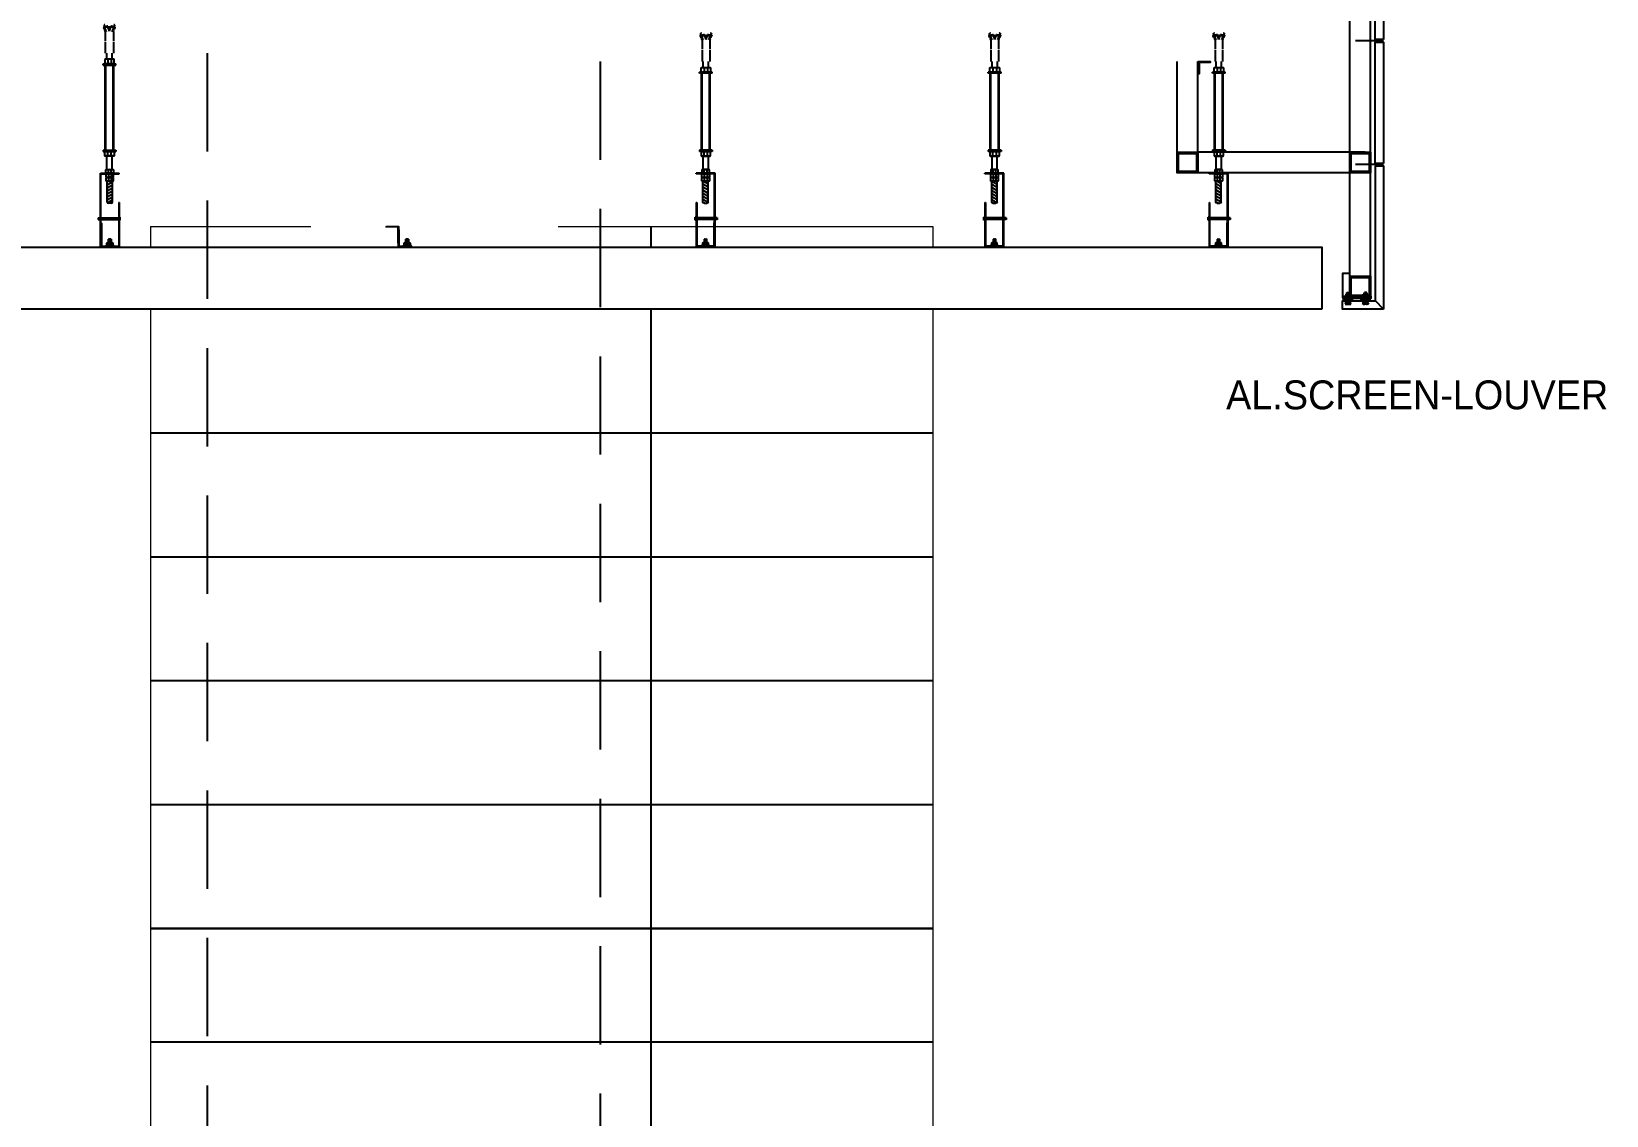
# Model space of a CAD drawing. Header units: millimetres. Extents: x 17311 to 801382, y -242618 to -104888.
# Drawn here: x 160219 to 164035, y -221062 to -218436 of the extents above; entities that cross this region are included whole.
import ezdxf

# ---------------------------------------------------------------- set-up
doc = ezdxf.new("R2010")
doc.units = ezdxf.units.MM
doc.header["$LTSCALE"] = 250
for name, pattern in [('A2', [8, 2, -2, 2, -2]), ('HID', [2.8, 1.8, -1]), ('HIDDEN', [9.525, 6.35, -3.175]), ('HIDDEN2', [4.7625, 3.175, -1.5875])]:
    doc.linetypes.add(name, pattern=pattern)
for name, color, linetype in [('A-ELE-4', 4, 'Continuous'), ('A-ELE-8', 8, 'Continuous'), ('A-ELE-8 해치', 8, 'Continuous'), ('A-ETC-8', 8, 'Continuous'), ('A-FIN', 6, 'Continuous'), ('A-HAT', 252, 'Continuous'), ('GR-8', 8, 'Continuous'), ('타일', 6, 'Continuous')]:
    doc.layers.add(name, color=color, linetype=linetype)
doc.layers.add('A-ELE-9', color=9, linetype='Continuous', lineweight=5)
doc.layers.add('NOPLOT', color=191, linetype='Continuous', plot=False)
doc.styles.add('Gdim', font='')
doc.styles.get('Gdim').set_extended_font_data('Dotum')

# ---------------------------------------------------------------- blocks, each defined once
blk = doc.blocks.new('A$Cae507117')
at = {"layer": 'A-ETC-8'}
for points in [[(-50, 0), (-50, -50), (0, -50), (0, 0)], [(-46.8, -3.2), (-46.8, -46.8), (-3.2, -46.8), (-3.2, -3.2)]]:
    blk.add_lwpolyline(points, close=True, dxfattribs=at)
blk = doc.blocks.new('A$C229340cb')
at = {"layer": 'A-FIN'}
blk.add_lwpolyline([(-67.9, 3), (-47.9, 3), (-47.9, 297), (-67.9, 297)], close=True, dxfattribs=at)
at = {"layer": 'NOPLOT'}
for p, q in [((-67.9, 300), (0, 300)), ((-67.9, 0), (0, 0))]:
    blk.add_line(p, q, dxfattribs=at)
blk = doc.blocks.new('A$Cbfc00ce8')
h = blk.add_hatch()
h.set_pattern_fill('ANSI31', color=256, scale=2, angle=345, style=0)
h.set_pattern_definition([(30, (-69980.404, 28209.7964), (-3.175, 5.4992613), [])])
h.paths.add_polyline_path([(34.5, 159.9), (21.8, 159.9), (21.8, 109.1, 0.414214), (24.6, 106.3), (31.7, 106.3, 0.414214), (34.5, 109.1)])
h = blk.add_hatch()
h.set_pattern_fill('ANSI31', color=256, scale=5.333333, angle=345, style=0)
h.set_pattern_definition([(30, (-1833.8907, 253.7982), (-0.33333333, 0.57735027), [])])
h.paths.add_polyline_path([(31.5, 19.3), (25, 19.3), (25, 10.6), (31.5, 10.6)])
at = {"linetype": 'A2'}
for p, q in [((15, 508), (13.4, 512)), ((22.1, 515.3), (14.2, 513.5)), ((20.3, 501.9), (14.3, 515.8)), ((15, 508), (16.2, 508.5)), ((15.9, 505.7), (17.2, 506.2)), ((17.4, 501.9), (15.9, 505.7)), ((17.2, 506.2), (16.2, 508.5)), ((37.8, 512.8), (16.4, 512.8)), ((17.4, 479.7), (17.4, 501.9)), ((27.1, 503), (23.4, 514.5)), ((27.1, 503), (30.8, 514.5)), ((40, 513.5), (32.1, 515.3)), ((33.9, 501.9), (39.9, 515.8)), ((36.7, 501.9), (38.3, 505.7)), ((36.7, 501.9), (36.7, 479.7)), ((37, 506.2), (38, 508.5)), ((38.3, 505.7), (37, 506.2)), ((39.2, 508), (38, 508.5)), ((39.2, 508), (40.8, 512)), ((17.4, 450), (17.4, 477.5)), ((36.7, 477.5), (36.7, 450))]:
    blk.add_line(p, q, dxfattribs=at)
for p, q in [((11.9, 424.1), (43.1, 424.1)), ((11.9, 421.3), (11.9, 424.1)), ((11.9, 421.3), (43.1, 421.3)), ((16.9, 235), (16.9, 421.3)), ((21.1, 435.5), (21.1, 450)), ((23.3, 434.5), (23.3, 425.1)), ((31.8, 434.5), (31.8, 425.1)), ((33.9, 435.5), (33.9, 450)), ((38.2, 235), (38.2, 421.3)), ((43.1, 421.3), (43.1, 424.1)), ((11.9, 235), (43.1, 235)), ((11.9, 235), (11.9, 232.2)), ((11.9, 232.2), (43.1, 232.2)), ((23.3, 221.8), (23.3, 231.2)), ((31.8, 221.8), (31.8, 231.2)), ((43.1, 235), (43.1, 232.2)), ((21.2, 188.6), (21.2, 220.8)), ((33.8, 188.6), (33.8, 220.8)), ((5.2, 0), (5.2, 179.5)), ((5.2, 179.5), (51.1, 179.5)), ((6.6, 1.4), (6.6, 178.1)), ((6.6, 178.1), (51.1, 178.1)), ((18.9, 187.8), (19.5, 188.6)), ((18.9, 180.3), (18.9, 187.8)), ((19.5, 179.5), (18.9, 180.3)), ((19.5, 178.1), (18.9, 177.3)), ((18.9, 177.3), (18.9, 169.8)), ((18.9, 169.8), (19.5, 169)), ((19.5, 169), (18.9, 168.2)), ((18.9, 168.2), (18.9, 160.7)), ((18.9, 160.7), (19.5, 159.9)), ((19.5, 188.6), (36.5, 188.6)), ((36.5, 179.5), (19.5, 179.5)), ((36.5, 178.1), (19.5, 178.1)), ((19.5, 169), (36.5, 169)), ((36.5, 169), (19.5, 169)), ((19.5, 159.9), (36.5, 159.9)), ((21.8, 109.1), (21.8, 159.9)), ((24.6, 180.3), (24.6, 187.8)), ((24.6, 177.3), (24.6, 169.8)), ((24.6, 168.2), (24.6, 160.7)), ((31.4, 180.3), (31.4, 187.8)), ((31.4, 177.3), (31.4, 169.8)), ((31.4, 168.2), (31.4, 160.7)), ((34.5, 109.1), (34.5, 159.9)), ((36.5, 188.6), (37.1, 187.8)), ((37.1, 180.3), (36.5, 179.5)), ((37.1, 177.3), (36.5, 178.1)), ((36.5, 169), (37.1, 169.8)), ((37.1, 168.2), (36.5, 169)), ((36.5, 159.9), (37.1, 160.7)), ((37.1, 187.8), (37.1, 180.3)), ((37.1, 169.8), (37.1, 177.3)), ((37.1, 160.7), (37.1, 168.2)), ((51.1, 178.1), (51.1, 179.5)), ((31.7, 106.3), (24.6, 106.3)), ((49.7, 108.5), (49.7, 1.4)), ((51.1, 108.5), (49.7, 108.5)), ((51.1, 108.5), (51.1, 0)), ((0, 71.4), (5.2, 71.4)), ((0, 71.4), (0, 66.7)), ((0, 70.7), (2.3, 66.7)), ((0, 69.2), (1.5, 66.7)), ((0, 67.8), (0.6, 66.7)), ((0, 66.7), (5.2, 66.7)), ((0.5, 71.3), (3.2, 66.7)), ((1.3, 71.3), (4, 66.7)), ((2.1, 71.3), (4.8, 66.7)), ((3, 71.4), (5.2, 67.6)), ((3.8, 71.4), (5.2, 69)), ((4.6, 71.4), (5.2, 70.5)), ((6.6, 71.4), (49.7, 71.4)), ((6.6, 70.2), (8.6, 66.7)), ((6.6, 68.7), (7.8, 66.7)), ((6.6, 67.3), (6.9, 66.7)), ((6.6, 66.7), (49.7, 66.7)), ((6.8, 71.3), (9.4, 66.7)), ((7.6, 71.3), (10.3, 66.7)), ((8.4, 71.3), (11.1, 66.7)), ((9.3, 71.3), (12, 66.7)), ((10.1, 71.3), (12.8, 66.7)), ((11, 71.3), (13.6, 66.7)), ((11.8, 71.3), (14.5, 66.7)), ((12.6, 71.3), (15.3, 66.7)), ((13.5, 71.3), (16.1, 66.7)), ((14.3, 71.3), (17, 66.7)), ((15.1, 71.4), (17.8, 66.7)), ((16, 71.4), (18.6, 66.7)), ((16.8, 71.4), (19.5, 66.7)), ((17.6, 71.4), (20.3, 66.7)), ((18.5, 71.4), (21.2, 66.7)), ((19.3, 71.4), (22, 66.7)), ((20.2, 71.4), (22.8, 66.7)), ((21, 71.4), (23.7, 66.7)), ((21.8, 71.4), (24.5, 66.7)), ((22.7, 71.4), (25.4, 66.7)), ((23.5, 71.4), (26.2, 66.7)), ((24.3, 71.4), (27, 66.7)), ((25.2, 71.4), (27.9, 66.7)), ((26, 71.4), (28.7, 66.7)), ((26.9, 71.4), (29.5, 66.7)), ((27.7, 71.4), (30.4, 66.7)), ((28.5, 71.4), (31.2, 66.7)), ((29.4, 71.4), (32.1, 66.7)), ((30.2, 71.4), (32.9, 66.7)), ((31.1, 71.4), (33.7, 66.7)), ((31.9, 71.4), (34.6, 66.7)), ((32.7, 71.4), (35.4, 66.7)), ((33.6, 71.4), (36.3, 66.7)), ((34.4, 71.4), (37.1, 66.7)), ((35.3, 71.4), (37.9, 66.7)), ((36.1, 71.4), (38.8, 66.7)), ((36.9, 71.4), (39.6, 66.7)), ((37.7, 71.4), (40.4, 66.7)), ((38.6, 71.4), (41.3, 66.7)), ((39.4, 71.4), (42.1, 66.7)), ((40.3, 71.4), (42.9, 66.7)), ((41.1, 71.4), (43.8, 66.7)), ((41.9, 71.4), (44.6, 66.7)), ((42.8, 71.4), (45.5, 66.7)), ((43.6, 71.4), (46.3, 66.7)), ((44.5, 71.4), (47.1, 66.7)), ((45.3, 71.4), (48, 66.7)), ((46.1, 71.4), (48.8, 66.7)), ((47, 71.4), (49.7, 66.7)), ((47.8, 71.4), (49.7, 68.1)), ((48.7, 71.4), (49.7, 69.5)), ((49.5, 71.4), (49.7, 71)), ((51.1, 72.5), (53.5, 72.5)), ((51.1, 65.6), (51.1, 72.5)), ((51.1, 65.6), (53.5, 65.6)), ((53.5, 65.6), (53.5, 72.5)), ((51.1, 0), (5.2, 0)), ((49.7, 1.4), (6.6, 1.4)), ((21.7, 10.6), (28.1, 10.6)), ((31.5, 19.3), (25, 19.3)), ((31.5, 19.3), (25, 19.3)), ((28.3, 9.6), (28.3, 6.6)), ((28.3, 9.6), (28.3, 6.6)), ((34.8, 10.6), (28.5, 10.6))]:
    blk.add_line(p, q)
at = {"linetype": 'HIDDEN'}
for p, q in [((18.6, 235), (18.6, 421.3)), ((36.5, 235), (36.5, 421.3))]:
    blk.add_line(p, q, dxfattribs=at)
for points in [[(38.9, 425.1), (38.9, 434.5), (38.2, 435.5), (16.9, 435.5), (16.2, 434.5), (16.2, 425.1), (16.9, 424.1), (38.2, 424.1)], [(38.9, 231.2), (38.9, 221.8), (38.2, 220.8), (16.9, 220.8), (16.2, 221.8), (16.2, 231.2), (16.9, 232.2), (38.2, 232.2)], [(21.7, 10.6), (34.8, 10.6), (35.3, 10.1), (35.3, 6.1), (34.8, 5.6), (21.7, 5.6), (21.2, 6.1), (21.2, 10.1)]]:
    blk.add_lwpolyline(points, close=True)
for points in [[(38.9, 434.5, 0.218444), (31.8, 434.5, 0.182037), (23.3, 434.5, 0.218444), (16.2, 434.5)], [(38.9, 425.1, -0.218444), (31.8, 425.1, -0.182037), (23.3, 425.1, -0.218444), (16.2, 425.1)], [(38.9, 231.2, 0.218444), (31.8, 231.2, 0.182037), (23.3, 231.2, 0.218444), (16.2, 231.2)], [(38.9, 221.8, -0.218444), (31.8, 221.8, -0.182037), (23.3, 221.8, -0.218444), (16.2, 221.8)]]:
    blk.add_lwpolyline(points, format="xyb")
for points in [[(49.2, 2), (7.1, 2), (7.1, 58.2), (7.8, 58.2), (7.8, 2.7), (48.5, 2.7)], [(25, 10.6), (25, 19.3)], [(25, 10.6), (25, 19.3)], [(31.5, 19.3), (31.5, 10.6)], [(31.5, 19.3), (31.5, 10.6)], [(48.5, 2.7), (48.5, 2.7), (49.2, 2.7), (49.2, 2.7)], [(49.2, 2.7), (49.2, 2)]]:
    blk.add_lwpolyline(points)
for points in [[(18.3, 3.2), (37.9, 3.2, -0.414214), (38.1, 3), (38.1, 2.9, -0.414214), (37.9, 2.7), (18.3, 2.7, -0.414214), (18.1, 2.9), (18.1, 3, -0.414214)], [(20.4, 4.2), (36, 5.6, -0.414214), (36.2, 5.4), (36.2, 4.8, -0.414214), (36, 4.6), (20.5, 3.2, -0.414214), (20.3, 3.4), (20.2, 4, -0.414214)]]:
    blk.add_lwpolyline(points, format="xyb", close=True)
at = {"linetype": 'A2'}
for centre, radius, start, end in [((14.5, 512.4), 1.13, 102.5288, 201.8014), ((16.4, 516.7), 2.27, 90, 203.4287), ((22.4, 514.2), 1.13, 17.6501, 102.5288), ((31.8, 514.2), 1.13, 77.4712, 162.3499), ((37.8, 516.7), 2.27, 336.5713, 90), ((39.7, 512.4), 1.13, 338.1986, 77.4712)]:
    blk.add_arc(centre, radius, start, end, dxfattribs=at)
for centre, radius, start, end in [((21.8, 181.6), 6.8, 65.3553, 114.6447), ((21.8, 186.5), 6.8, 245.3553, 294.6447), ((28, 178.7), 9.66, 69.3661, 110.6339), ((28, 189.3), 9.66, 249.3661, 290.6339), ((34.2, 181.6), 6.8, 65.3553, 114.6447), ((34.2, 186.5), 6.8, 245.3553, 294.6447), ((24.6, 109.1), 2.81, 180, 270), ((31.7, 109.1), 2.81, 270, 0), ((24.5, 3), 7.53, 60.1372, 115.9875), ((24.5, 13.1), 7.53, 244.0125, 299.8628), ((32, 3), 7.53, 64.0125, 119.8628), ((32, 13.1), 7.53, 240.1372, 295.9875)]:
    blk.add_arc(centre, radius, start, end)
at = {"extrusion": (0, 0, -1)}
for centre, major_axis, start_param, end_param in [((21.8, 171.1), (-4.81, 4.81), 0.355267, 1.215529), ((21.8, 176), (-4.81, 4.81), 3.49686, 4.357122), ((21.8, 162), (-4.81, 4.81), 0.355267, 1.215529), ((21.8, 166.9), (-4.81, 4.81), 3.49686, 4.357122), ((28, 168.3), (-6.83, 6.83), 0.425268, 1.145528), ((28, 178.9), (-6.83, 6.83), 3.566861, 4.287121), ((28, 159.2), (-6.83, 6.83), 0.425268, 1.145528), ((28, 169.8), (-6.83, 6.83), 3.566861, 4.287121), ((34.2, 171.1), (-4.81, 4.81), 0.355267, 1.215529), ((34.2, 176), (4.81, 4.81), 1.926063, 2.786326), ((34.2, 162), (-4.81, 4.81), 0.355267, 1.215529), ((34.2, 166.9), (4.81, 4.81), 1.926063, 2.786326)]:
    blk.add_ellipse(centre, major_axis=major_axis, ratio=1, start_param=start_param, end_param=end_param, dxfattribs=at)
blk = doc.blocks.new('A$C71b1a491')
h = blk.add_hatch()
h.set_pattern_fill('ANSI31', color=256, scale=2, angle=345, style=0)
h.set_pattern_definition([(30, (-69980.404, 28209.7964), (-3.175, 5.4992613), [])])
h.paths.add_polyline_path([(34.5, 159.9), (21.8, 159.9), (21.8, 109.1, 0.414214), (24.6, 106.3), (31.7, 106.3, 0.414214), (34.5, 109.1)])
h = blk.add_hatch()
h.set_pattern_fill('ANSI31', color=256, scale=5.333333, angle=345, style=0)
h.set_pattern_definition([(30, (-1833.8907, 253.7982), (-0.33333333, 0.57735027), [])])
h.paths.add_polyline_path([(31.5, 19.3), (25, 19.3), (25, 10.6), (31.5, 10.6)])
at = {"linetype": 'A2'}
for p, q in [((22.1, 535.3), (14.2, 533.5)), ((20.3, 521.9), (14.3, 535.8)), ((27.1, 523), (23.4, 534.5)), ((27.1, 523), (30.8, 534.5)), ((40, 533.5), (32.1, 535.3)), ((33.9, 521.9), (39.9, 535.8)), ((15, 528), (13.4, 532)), ((15, 528), (16.2, 528.5)), ((15.9, 525.7), (17.2, 526.2)), ((17.4, 521.9), (15.9, 525.7)), ((17.2, 526.2), (16.2, 528.5)), ((37.8, 532.8), (16.4, 532.8)), ((17.4, 499.7), (17.4, 521.9)), ((17.4, 470), (17.4, 497.5)), ((36.7, 521.9), (38.3, 525.7)), ((36.7, 521.9), (36.7, 499.7)), ((36.7, 497.5), (36.7, 470)), ((37, 526.2), (38, 528.5)), ((38.3, 525.7), (37, 526.2)), ((39.2, 528), (38, 528.5)), ((39.2, 528), (40.8, 532))]:
    blk.add_line(p, q, dxfattribs=at)
for p, q in [((21.1, 455.5), (21.1, 470)), ((33.9, 455.5), (33.9, 470)), ((11.9, 444.1), (43.1, 444.1)), ((11.9, 441.3), (11.9, 444.1)), ((11.9, 441.3), (43.1, 441.3)), ((16.9, 235), (16.9, 441.3)), ((23.3, 454.5), (23.3, 445.1)), ((31.8, 454.5), (31.8, 445.1)), ((38.2, 235), (38.2, 441.3)), ((43.1, 441.3), (43.1, 444.1)), ((11.9, 235), (43.1, 235)), ((11.9, 235), (11.9, 232.2)), ((11.9, 232.2), (43.1, 232.2)), ((23.3, 221.8), (23.3, 231.2)), ((31.8, 221.8), (31.8, 231.2)), ((43.1, 235), (43.1, 232.2)), ((21.2, 188.6), (21.2, 220.8)), ((33.8, 188.6), (33.8, 220.8)), ((5.2, 0), (5.2, 179.5)), ((5.2, 179.5), (51.1, 179.5)), ((6.6, 1.4), (6.6, 178.1)), ((6.6, 178.1), (51.1, 178.1)), ((18.9, 187.8), (19.5, 188.6)), ((18.9, 180.3), (18.9, 187.8)), ((19.5, 179.5), (18.9, 180.3)), ((19.5, 178.1), (18.9, 177.3)), ((18.9, 177.3), (18.9, 169.8)), ((18.9, 169.8), (19.5, 169)), ((19.5, 169), (18.9, 168.2)), ((18.9, 168.2), (18.9, 160.7)), ((18.9, 160.7), (19.5, 159.9)), ((19.5, 188.6), (36.5, 188.6)), ((36.5, 179.5), (19.5, 179.5)), ((36.5, 178.1), (19.5, 178.1)), ((19.5, 169), (36.5, 169)), ((36.5, 169), (19.5, 169)), ((19.5, 159.9), (36.5, 159.9)), ((21.8, 109.1), (21.8, 159.9)), ((24.6, 180.3), (24.6, 187.8)), ((24.6, 177.3), (24.6, 169.8)), ((24.6, 168.2), (24.6, 160.7)), ((31.4, 180.3), (31.4, 187.8)), ((31.4, 177.3), (31.4, 169.8)), ((31.4, 168.2), (31.4, 160.7)), ((34.5, 109.1), (34.5, 159.9)), ((36.5, 188.6), (37.1, 187.8)), ((37.1, 180.3), (36.5, 179.5)), ((37.1, 177.3), (36.5, 178.1)), ((36.5, 169), (37.1, 169.8)), ((37.1, 168.2), (36.5, 169)), ((36.5, 159.9), (37.1, 160.7)), ((37.1, 187.8), (37.1, 180.3)), ((37.1, 169.8), (37.1, 177.3)), ((37.1, 160.7), (37.1, 168.2)), ((51.1, 178.1), (51.1, 179.5)), ((31.7, 106.3), (24.6, 106.3)), ((49.7, 108.5), (49.7, 1.4)), ((51.1, 108.5), (49.7, 108.5)), ((51.1, 108.5), (51.1, 0)), ((0, 71.4), (5.2, 71.4)), ((0, 71.4), (0, 66.7)), ((0, 70.7), (2.3, 66.7)), ((0, 69.2), (1.5, 66.7)), ((0, 67.8), (0.6, 66.7)), ((0, 66.7), (5.2, 66.7)), ((0.5, 71.3), (3.2, 66.7)), ((1.3, 71.3), (4, 66.7)), ((2.1, 71.3), (4.8, 66.7)), ((3, 71.4), (5.2, 67.6)), ((3.8, 71.4), (5.2, 69)), ((4.6, 71.4), (5.2, 70.5)), ((6.6, 71.4), (49.7, 71.4)), ((6.6, 70.2), (8.6, 66.7)), ((6.6, 68.7), (7.8, 66.7)), ((6.6, 67.3), (6.9, 66.7)), ((6.6, 66.7), (49.7, 66.7)), ((6.8, 71.3), (9.4, 66.7)), ((7.6, 71.3), (10.3, 66.7)), ((8.4, 71.3), (11.1, 66.7)), ((9.3, 71.3), (12, 66.7)), ((10.1, 71.3), (12.8, 66.7)), ((11, 71.3), (13.6, 66.7)), ((11.8, 71.3), (14.5, 66.7)), ((12.6, 71.3), (15.3, 66.7)), ((13.5, 71.3), (16.1, 66.7)), ((14.3, 71.3), (17, 66.7)), ((15.1, 71.4), (17.8, 66.7)), ((16, 71.4), (18.6, 66.7)), ((16.8, 71.4), (19.5, 66.7)), ((17.6, 71.4), (20.3, 66.7)), ((18.5, 71.4), (21.2, 66.7)), ((19.3, 71.4), (22, 66.7)), ((20.2, 71.4), (22.8, 66.7)), ((21, 71.4), (23.7, 66.7)), ((21.8, 71.4), (24.5, 66.7)), ((22.7, 71.4), (25.4, 66.7)), ((23.5, 71.4), (26.2, 66.7)), ((24.3, 71.4), (27, 66.7)), ((25.2, 71.4), (27.9, 66.7)), ((26, 71.4), (28.7, 66.7)), ((26.9, 71.4), (29.5, 66.7)), ((27.7, 71.4), (30.4, 66.7)), ((28.5, 71.4), (31.2, 66.7)), ((29.4, 71.4), (32.1, 66.7)), ((30.2, 71.4), (32.9, 66.7)), ((31.1, 71.4), (33.7, 66.7)), ((31.9, 71.4), (34.6, 66.7)), ((32.7, 71.4), (35.4, 66.7)), ((33.6, 71.4), (36.3, 66.7)), ((34.4, 71.4), (37.1, 66.7)), ((35.3, 71.4), (37.9, 66.7)), ((36.1, 71.4), (38.8, 66.7)), ((36.9, 71.4), (39.6, 66.7)), ((37.7, 71.4), (40.4, 66.7)), ((38.6, 71.4), (41.3, 66.7)), ((39.4, 71.4), (42.1, 66.7)), ((40.3, 71.4), (42.9, 66.7)), ((41.1, 71.4), (43.8, 66.7)), ((41.9, 71.4), (44.6, 66.7)), ((42.8, 71.4), (45.5, 66.7)), ((43.6, 71.4), (46.3, 66.7)), ((44.5, 71.4), (47.1, 66.7)), ((45.3, 71.4), (48, 66.7)), ((46.1, 71.4), (48.8, 66.7)), ((47, 71.4), (49.7, 66.7)), ((47.8, 71.4), (49.7, 68.1)), ((48.7, 71.4), (49.7, 69.5)), ((49.5, 71.4), (49.7, 71)), ((51.1, 72.5), (53.5, 72.5)), ((51.1, 65.6), (51.1, 72.5)), ((51.1, 65.6), (53.5, 65.6)), ((53.5, 65.6), (53.5, 72.5)), ((51.1, 0), (5.2, 0)), ((49.7, 1.4), (6.6, 1.4)), ((21.7, 10.6), (28.1, 10.6)), ((31.5, 19.3), (25, 19.3)), ((31.5, 19.3), (25, 19.3)), ((28.3, 9.6), (28.3, 6.6)), ((28.3, 9.6), (28.3, 6.6)), ((34.8, 10.6), (28.5, 10.6))]:
    blk.add_line(p, q)
at = {"linetype": 'HIDDEN'}
for p, q in [((18.6, 235), (18.6, 441.3)), ((36.5, 235), (36.5, 441.3))]:
    blk.add_line(p, q, dxfattribs=at)
at = {"elevation": 0}
for points in [[(38.9, 445.1), (38.9, 454.5), (38.2, 455.5), (16.9, 455.5), (16.2, 454.5), (16.2, 445.1), (16.9, 444.1), (38.2, 444.1)], [(38.9, 231.2), (38.9, 221.8), (38.2, 220.8), (16.9, 220.8), (16.2, 221.8), (16.2, 231.2), (16.9, 232.2), (38.2, 232.2)], [(21.7, 10.6), (34.8, 10.6), (35.3, 10.1), (35.3, 6.1), (34.8, 5.6), (21.7, 5.6), (21.2, 6.1), (21.2, 10.1)]]:
    blk.add_lwpolyline(points, close=True, dxfattribs=at)
for points in [[(38.9, 454.5, 0.218444), (31.8, 454.5, 0.182037), (23.3, 454.5, 0.218444), (16.2, 454.5)], [(38.9, 445.1, -0.218444), (31.8, 445.1, -0.182037), (23.3, 445.1, -0.218444), (16.2, 445.1)], [(38.9, 231.2, 0.218444), (31.8, 231.2, 0.182037), (23.3, 231.2, 0.218444), (16.2, 231.2)], [(38.9, 221.8, -0.218444), (31.8, 221.8, -0.182037), (23.3, 221.8, -0.218444), (16.2, 221.8)]]:
    blk.add_lwpolyline(points, format="xyb", dxfattribs=at)
for points in [[(49.2, 2), (7.1, 2), (7.1, 58.2), (7.8, 58.2), (7.8, 2.7), (48.5, 2.7)], [(25, 10.6), (25, 19.3)], [(25, 10.6), (25, 19.3)], [(31.5, 19.3), (31.5, 10.6)], [(31.5, 19.3), (31.5, 10.6)], [(48.5, 2.7), (48.5, 2.7), (49.2, 2.7), (49.2, 2.7)], [(49.2, 2.7), (49.2, 2)]]:
    blk.add_lwpolyline(points, dxfattribs=at)
for points in [[(18.3, 3.2), (37.9, 3.2, -0.414214), (38.1, 3), (38.1, 2.9, -0.414214), (37.9, 2.7), (18.3, 2.7, -0.414214), (18.1, 2.9), (18.1, 3, -0.414214)], [(20.4, 4.2), (36, 5.6, -0.414214), (36.2, 5.4), (36.2, 4.8, -0.414214), (36, 4.6), (20.5, 3.2, -0.414214), (20.3, 3.4), (20.2, 4, -0.414214)]]:
    blk.add_lwpolyline(points, format="xyb", close=True, dxfattribs=at)
at = {"linetype": 'A2'}
for centre, radius, start, end in [((16.4, 536.7), 2.27, 90, 203.4287), ((22.4, 534.2), 1.13, 17.6501, 102.5288), ((31.8, 534.2), 1.13, 77.4712, 162.3499), ((37.8, 536.7), 2.27, 336.5713, 90), ((14.5, 532.4), 1.13, 102.5288, 201.8014), ((39.7, 532.4), 1.13, 338.1986, 77.4712)]:
    blk.add_arc(centre, radius, start, end, dxfattribs=at)
for centre, radius, start, end in [((21.8, 181.6), 6.8, 65.3553, 114.6447), ((21.8, 186.5), 6.8, 245.3553, 294.6447), ((28, 178.7), 9.66, 69.3661, 110.6339), ((28, 189.3), 9.66, 249.3661, 290.6339), ((34.2, 181.6), 6.8, 65.3553, 114.6447), ((34.2, 186.5), 6.8, 245.3553, 294.6447), ((24.6, 109.1), 2.81, 180, 270), ((31.7, 109.1), 2.81, 270, 0), ((24.5, 3), 7.53, 60.1372, 115.9875), ((24.5, 13.1), 7.53, 244.0125, 299.8628), ((32, 3), 7.53, 64.0125, 119.8628), ((32, 13.1), 7.53, 240.1372, 295.9875)]:
    blk.add_arc(centre, radius, start, end)
at = {"extrusion": (0, 0, -1)}
for centre, major_axis, start_param, end_param in [((21.8, 171.1), (-4.81, 4.81), 0.355267, 1.215529), ((21.8, 176), (-4.81, 4.81), 3.49686, 4.357122), ((21.8, 162), (-4.81, 4.81), 0.355267, 1.215529), ((21.8, 166.9), (-4.81, 4.81), 3.49686, 4.357122), ((28, 168.3), (-6.83, 6.83), 0.425268, 1.145528), ((28, 178.9), (-6.83, 6.83), 3.566861, 4.287121), ((28, 159.2), (-6.83, 6.83), 0.425268, 1.145528), ((28, 169.8), (-6.83, 6.83), 3.566861, 4.287121), ((34.2, 171.1), (-4.81, 4.81), 0.355267, 1.215529), ((34.2, 176), (4.81, 4.81), 1.926063, 2.786326), ((34.2, 162), (-4.81, 4.81), 0.355267, 1.215529), ((34.2, 166.9), (4.81, 4.81), 1.926063, 2.786326)]:
    blk.add_ellipse(centre, major_axis=major_axis, ratio=1, start_param=start_param, end_param=end_param, dxfattribs=at)
blk = doc.blocks.new('A$C68a9a901')
h = blk.add_hatch()
h.set_pattern_fill('ANSI31', color=256, scale=5.333333, angle=345, style=0)
h.set_pattern_definition([(30, (-1810.9658, 253.7982), (-0.33333333, 0.57735027), [])])
h.paths.add_polyline_path([(54.4, 19.3), (47.9, 19.3), (47.9, 10.6), (54.4, 10.6)])
at = {"color": 9}
for p, q in [((60.5, 1.4), (29.5, 1.4)), ((61.9, 0), (28.1, 0))]:
    blk.add_line(p, q, dxfattribs=at)
for p, q in [((44.6, 10.6), (51, 10.6)), ((54.4, 19.3), (47.9, 19.3)), ((54.4, 19.3), (47.9, 19.3)), ((51.2, 9.6), (51.2, 6.6)), ((51.2, 9.6), (51.2, 6.6)), ((57.7, 10.6), (51.4, 10.6))]:
    blk.add_line(p, q)
for points in [[(0, 50), (30, 50), (30, 10), (29.3, 10), (29.3, 49.3), (0.7, 49.3)], [(0, 49.3), (0, 50)], [(0.7, 49.3), (0.7, 49.3), (0, 49.3), (0, 49.3)], [(60, 2), (30, 2), (30, 42), (30.7, 42), (30.7, 2.7), (59.3, 2.7)], [(47.9, 10.6), (47.9, 19.3)], [(47.9, 10.6), (47.9, 19.3)], [(54.4, 19.3), (54.4, 10.6)], [(54.4, 19.3), (54.4, 10.6)], [(59.3, 2.7), (59.3, 2.7), (60, 2.7), (60, 2.7)], [(60, 2.7), (60, 2)]]:
    blk.add_lwpolyline(points)
for points in [[(41.3, 3.2), (60.9, 3.2, -0.414214), (61.1, 3), (61.1, 2.9, -0.414214), (60.9, 2.7), (41.3, 2.7, -0.414214), (41.1, 2.9), (41.1, 3, -0.414214)], [(43.3, 4.2), (58.9, 5.6, -0.414214), (59.1, 5.4), (59.2, 4.8, -0.414214), (59, 4.6), (43.4, 3.2, -0.414214), (43.2, 3.4), (43.2, 4, -0.414214)]]:
    blk.add_lwpolyline(points, format="xyb", close=True)
blk.add_lwpolyline([(44.6, 10.6), (57.7, 10.6), (58.2, 10.1), (58.2, 6.1), (57.7, 5.6), (44.6, 5.6), (44.1, 6.1), (44.1, 10.1)], close=True)
for centre, start, end in [((47.4, 3), 60.1372, 115.9875), ((47.4, 13.1), 244.0125, 299.8628), ((54.9, 3), 64.0125, 119.8628), ((54.9, 13.1), 240.1372, 295.9875)]:
    blk.add_arc(centre, 7.53, start, end)
blk = doc.blocks.new('MutterM6DINEN24032')
for p, q in [((0, -4.2), (0, 4.2)), ((0.5, 5.6), (4.5, 5.6)), ((0.5, 2.8), (4.5, 2.8)), ((5, 4.2), (5, -4.2)), ((0.5, -2.8), (4.5, -2.8)), ((4.5, -5.5), (0.5, -5.5))]:
    blk.add_line(p, q)
for centre, radius, start, end in [((2.3, 4.2), 2.26, 142.1211, 217.8789), ((8.3, 0), 8.32, 160.5288, 199.4712), ((2.7, 4.2), 2.26, 322.1211, 37.8789), ((-3.3, 0), 8.32, 340.5288, 19.4712), ((2.3, -4.2), 2.26, 142.1211, 217.8789), ((2.7, -4.2), 2.26, 322.1211, 37.8789)]:
    blk.add_arc(centre, radius, start, end)
blk = doc.blocks.new('A$C772065A9')
at = {"layer": 'GR-8'}
for p, q in [((0.2, -7.2), (0.2, 7.2)), ((1.1, 7.2), (0.2, 7.2)), ((0.2, 3.2), (0.2, 4.2)), ((1.1, -7.2), (1.1, 7.2)), ((1.1, -7.2), (0.2, -7.2))]:
    blk.add_line(p, q, dxfattribs=at)
blk.add_lwpolyline([(0.2, 0), (0.2, 0)], dxfattribs=at)
at = {"layer": 'GR-8', "rotation": 180}
blk.add_blockref('MutterM6DINEN24032', (0.2, 0), dxfattribs=at)

msp = doc.modelspace()

# ---------------------------------------------------------------- hatches: boundary and pattern name
at = {"layer": 'A-ELE-8 해치'}
h = msp.add_hatch(dxfattribs=at)
h.set_pattern_fill('_USER', color=256, scale=300, pattern_type=0)
h.set_pattern_definition([(0, (160507.33, -219108.4), (0, 300), [])])
h.paths.add_polyline_path([(162402.8, -219108.4), (160507.3, -219108.4), (160507.3, -220608.4), (162402.8, -220608.4)])

# ---------------------------------------------------------------- linework, layer by layer
at = {"layer": 'A-ELE-4'}
msp.add_lwpolyline([(163345.3, -219108.4), (159945.3, -219108.4), (159945.3, -218958.4), (163345.3, -218958.4)], close=True, dxfattribs=at)
at = {"layer": 'A-ELE-8'}
for p, q in [((161719.8, -218908.4), (161719.8, -218958.4)), ((161719.8, -219108.4), (161719.8, -225658.4)), ((161719.8, -219108.4), (161719.8, -225658.4))]:
    msp.add_line(p, q, dxfattribs=at)
at = {"layer": 'A-ELE-8 해치', "linetype": 'Continuous'}
for p, q in [((160507.3, -220608.4), (162402.8, -220608.4)), ((160507.3, -220883.4), (162402.8, -220883.4))]:
    msp.add_line(p, q, dxfattribs=at)
at = {"layer": 'A-ELE-9'}
for p, q in [((160507.3, -218908.4), (160895.3, -218908.4)), ((160507.3, -218908.4), (160507.3, -218958.4)), ((161495.3, -218908.4), (162402.8, -218908.4)), ((162402.8, -218908.4), (162402.8, -218958.4)), ((160507.3, -219108.4), (160507.3, -225658.4)), ((162402.8, -219108.4), (162402.8, -225658.4))]:
    msp.add_line(p, q, dxfattribs=at)
at = {"layer": 'A-ETC-8'}
for p, q in [((163413.3, -219028.4), (163413.3, -217839.6)), ((163463.3, -219028.4), (163463.3, -217839.6)), ((162995.3, -218728.4), (162995.3, -218508.4)), ((163045.3, -218728.4), (163045.3, -218508.4)), ((163450.9, -218728.4), (163045.3, -218728.4)), ((163450.9, -218778.4), (163045.3, -218778.4))]:
    msp.add_line(p, q, dxfattribs=at)
at = {"layer": 'A-ETC-8', "elevation": 0}
for points in [[(163045.3, -218508.4), (163075.3, -218508.4), (163075.3, -218511.4), (163048.3, -218511.4), (163048.3, -218538.4), (163045.3, -218538.4)], [(163395.3, -219081.9), (163465.3, -219081.9), (163465.3, -219077.9), (163395.3, -219077.9)]]:
    msp.add_lwpolyline(points, close=True, dxfattribs=at)
at = {"layer": 'A-ETC-8'}
msp.add_lwpolyline([(163413.3, -219021.9), (163395.3, -219021.9), (163395.3, -219077.9), (163403.3, -219077.9), (163413.3, -219067.9)], close=True, dxfattribs=at)
at = {"layer": 'A-FIN'}
msp.add_lwpolyline([(163475.3, -219088.4), (163475.3, -218761.4), (163495.3, -218761.4), (163495.3, -219108.4)], dxfattribs=at)
at = {"layer": 'A-HAT', "linetype": 'HIDDEN2', "ltscale": 0.3}
for p, q in [((160643.9, -218488.4), (160643.9, -225958.4)), ((161596.6, -218508.4), (161596.6, -225958.4))]:
    msp.add_line(p, q, dxfattribs=at)
at = {"layer": 'GR-8', "linetype": 'HID'}
for p, q in [((163398.2, -219085.4), (163398.2, -219082.4)), ((163398.4, -219085.9), (163420, -219085.9)), ((163398.4, -219088.4), (163398.4, -219085.9)), ((163398.4, -219088.4), (163420, -219088.4)), ((163401, -219081.9), (163417.4, -219081.9)), ((163401, -219085.9), (163417.4, -219085.9)), ((163403.7, -219085.4), (163403.7, -219082.4)), ((163403.7, -219092.9), (163403.7, -219088.4)), ((163406.2, -219068.4), (163406.7, -219067.9)), ((163406.2, -219068.4), (163412.2, -219068.4)), ((163406.2, -219072), (163406.2, -219068.4)), ((163406.7, -219067.9), (163411.7, -219067.9)), ((163406.7, -219072), (163406.7, -219067.9)), ((163411.7, -219072), (163411.7, -219067.9)), ((163412.2, -219068.4), (163411.7, -219067.9)), ((163412.2, -219072), (163412.2, -219068.4)), ((163414.7, -219085.4), (163414.7, -219082.4)), ((163414.7, -219092.9), (163414.7, -219088.4)), ((163420, -219088.4), (163420, -219085.9)), ((163420.2, -219085.4), (163420.2, -219082.4)), ((163440.7, -219085.4), (163440.7, -219082.4)), ((163462.4, -219085.9), (163440.9, -219085.9)), ((163440.9, -219088.4), (163440.9, -219085.9)), ((163462.4, -219088.4), (163440.9, -219088.4)), ((163459.9, -219081.9), (163443.4, -219081.9)), ((163459.9, -219085.9), (163443.4, -219085.9)), ((163446.1, -219092.9), (163446.1, -219088.4)), ((163446.2, -219085.4), (163446.2, -219082.4)), ((163448.6, -219068.4), (163449.1, -219067.9)), ((163454.6, -219068.4), (163448.6, -219068.4)), ((163448.6, -219072), (163448.6, -219068.4)), ((163454.1, -219067.9), (163449.1, -219067.9)), ((163449.1, -219072), (163449.1, -219067.9)), ((163454.1, -219072), (163454.1, -219067.9)), ((163454.6, -219068.4), (163454.1, -219067.9)), ((163454.6, -219072), (163454.6, -219068.4)), ((163457.1, -219085.4), (163457.1, -219082.4)), ((163457.1, -219092.9), (163457.1, -219088.4)), ((163462.4, -219088.4), (163462.4, -219085.9)), ((163462.6, -219085.4), (163462.6, -219082.4)), ((163403.7, -219092.9), (163402.5, -219096.4)), ((163402.7, -219096.4), (163415.8, -219096.4)), ((163402.7, -219096.4), (163415.8, -219096.4)), ((163403.7, -219092.9), (163414.7, -219092.9)), ((163403.7, -219092.9), (163414.7, -219092.9)), ((163403.7, -219092.9), (163414.7, -219092.9)), ((163408.2, -219096.4), (163408.2, -219095.4)), ((163410.3, -219096.4), (163410.3, -219095.4)), ((163412.2, -219096.4), (163410.8, -219096.4)), ((163413.8, -219096.4), (163412.5, -219096.4)), ((163416, -219096.4), (163414.7, -219092.9)), ((163444.9, -219096.4), (163446.1, -219092.9)), ((163458.2, -219096.4), (163445.1, -219096.4)), ((163458.2, -219096.4), (163445.1, -219096.4)), ((163457.1, -219092.9), (163446.1, -219092.9)), ((163457.1, -219092.9), (163446.1, -219092.9)), ((163457.1, -219092.9), (163446.1, -219092.9)), ((163447, -219096.4), (163448.4, -219096.4)), ((163448.7, -219096.4), (163450, -219096.4)), ((163450.6, -219096.4), (163450.6, -219095.4)), ((163452.7, -219096.4), (163452.7, -219095.4)), ((163457.1, -219092.9), (163458.4, -219096.4))]:
    msp.add_line(p, q, dxfattribs=at)
at = {"layer": 'GR-8', "linetype": 'HID', "elevation": 0}
for points in [[(163402.5, -219096.4), (163416, -219096.4)], [(163404, -219095.6), (163404.2, -219095)], [(163405.4, -219095.7), (163405.7, -219095)], [(163413, -219095.7), (163412.7, -219095)], [(163414.5, -219095.6), (163414.2, -219095)], [(163458.4, -219096.4), (163444.9, -219096.4)], [(163446.4, -219095.6), (163446.6, -219095)], [(163447.8, -219095.7), (163448.1, -219095)], [(163455.5, -219095.7), (163455.2, -219095)], [(163456.9, -219095.6), (163456.7, -219095)]]:
    msp.add_lwpolyline(points, dxfattribs=at)
at = {"layer": 'GR-8', "linetype": 'HID'}
for centre, radius, start, end in [((163401, -219089.7), 7.77, 69.3345, 110.6655), ((163401, -219078.1), 7.77, 249.3345, 290.6655), ((163409.2, -219112.2), 30.3, 79.5826, 100.4174), ((163409.2, -219055.6), 30.3, 259.5826, 280.4174), ((163417.4, -219089.7), 7.77, 69.3345, 110.6655), ((163417.4, -219078.1), 7.77, 249.3345, 290.6655), ((163443.4, -219089.7), 7.77, 69.3345, 110.6655), ((163443.4, -219078.1), 7.77, 249.3345, 290.6655), ((163451.6, -219112.2), 30.3, 79.5826, 100.4174), ((163451.6, -219055.6), 30.3, 259.5826, 280.4174), ((163459.9, -219089.7), 7.77, 69.3345, 110.6655), ((163459.9, -219078.1), 7.77, 249.3345, 290.6655), ((163409.2, -219095.4), 1.06, 0, 180), ((163451.6, -219095.4), 1.06, 0, 180)]:
    msp.add_arc(centre, radius, start, end, dxfattribs=at)
for points, knots in [([(163409.2, -219094), (163408.9, -219094), (163408.4, -219093.9), (163408.1, -219093.8), (163407.1, -219095.6), (163405.8, -219095.9), (163405.4, -219095.7), (163404.6, -219095.4), (163404, -219095.6), (163403.4, -219095.6), (163403.2, -219095.3), (163403.1, -219094.8), (163403.1, -219094.6)], [6.650388, 6.650388, 6.650388, 6.650388, 7.325918, 8.522604, 10.971579, 13.177785, 13.828358, 14.932023, 15.276361, 15.51886, 16.542677, 16.767643, 16.767643, 16.767643, 16.767643]), ([(163403.2, -219095.3), (163403.3, -219095.4), (163403.6, -219095.9), (163403.8, -219096.4), (163405.1, -219096.4)], [1.849852, 1.849852, 1.849852, 1.849852, 2.092987, 3.021578, 3.021578, 3.021578, 3.021578]), ([(163409.2, -219092.9), (163408.3, -219093), (163406.7, -219093.4), (163405.1, -219093.5), (163404, -219093.3), (163403.8, -219093.2), (163403.7, -219093.1)], [4.635528, 4.635528, 4.635528, 4.635528, 7.984281, 10.447082, 10.516787, 11.649261, 11.649261, 11.649261, 11.649261]), ([(163405.7, -219095), (163406.2, -219094.5), (163406.3, -219094.5), (163406.3, -219094.3), (163406.1, -219094.2), (163406, -219094.2), (163406, -219094.2), (163405.2, -219094.2), (163404.5, -219094.1), (163404.1, -219094.2), (163404, -219094.5), (163404, -219095), (163404.2, -219095), (163404.2, -219095)], [16.170974, 16.170974, 16.170974, 16.170974, 16.489259, 16.542677, 17.586597, 17.802224, 18.342626, 18.584378, 19.304682, 19.474522, 21.034576, 22.203188, 22.55509, 22.55509, 22.55509, 22.55509]), ([(163406, -219093.4), (163405.8, -219093.4), (163405.6, -219093.4), (163404.7, -219093.2), (163404.6, -219093), (163404.1, -219092.9)], [9.686998, 9.686998, 9.686998, 9.686998, 10.447082, 10.516787, 12.51802, 12.51802, 12.51802, 12.51802]), ([(163405.7, -219095), (163405.7, -219095), (163405.4, -219094.9), (163404.9, -219094.8), (163404.3, -219095), (163404.2, -219095)], [13.814418, 13.814418, 13.814418, 13.814418, 13.828358, 14.932023, 15.245539, 15.245539, 15.245539, 15.245539]), ([(163406.3, -219094.5), (163406.2, -219094.5), (163405.7, -219094.6), (163405, -219094.5), (163404.6, -219094.4), (163404.6, -219094.7), (163404.5, -219094.9)], [18.374204, 18.374204, 18.374204, 18.374204, 18.584378, 19.304682, 19.474522, 20.816224, 20.816224, 20.816224, 20.816224]), ([(163407.3, -219095), (163407.5, -219094.7), (163406.8, -219095.9), (163406.3, -219096.4), (163405.1, -219096.4)], [10.183774, 10.183774, 10.183774, 10.183774, 10.971579, 11.487984, 11.487984, 11.487984, 11.487984]), ([(163409.2, -219092.9), (163410.2, -219093), (163411.7, -219093.4), (163413.3, -219093.5), (163414.4, -219093.3), (163414.6, -219093.2), (163414.8, -219093.1)], [4.635528, 4.635528, 4.635528, 4.635528, 7.984281, 10.447082, 10.516787, 11.649261, 11.649261, 11.649261, 11.649261]), ([(163409.2, -219094), (163409.5, -219094), (163410, -219093.9), (163410.4, -219093.8), (163411.3, -219095.6), (163412.6, -219095.9), (163413, -219095.7), (163413.8, -219095.4), (163414.4, -219095.6), (163415, -219095.6), (163415.2, -219095.3), (163415.3, -219094.8), (163415.3, -219094.6)], [6.650388, 6.650388, 6.650388, 6.650388, 7.325918, 8.522604, 10.971579, 13.177785, 13.828358, 14.932023, 15.276361, 15.51886, 16.542677, 16.767643, 16.767643, 16.767643, 16.767643]), ([(163411.1, -219095), (163410.9, -219094.7), (163411.6, -219095.9), (163412.1, -219096.4), (163413.3, -219096.4)], [10.183774, 10.183774, 10.183774, 10.183774, 10.971579, 11.487984, 11.487984, 11.487984, 11.487984]), ([(163412.7, -219095), (163412.2, -219094.5), (163412.1, -219094.5), (163412.2, -219094.3), (163412.3, -219094.2), (163412.5, -219094.2), (163412.5, -219094.2), (163413.2, -219094.2), (163414, -219094.1), (163414.4, -219094.2), (163414.4, -219094.5), (163414.4, -219095), (163414.2, -219095), (163414.2, -219095)], [16.170974, 16.170974, 16.170974, 16.170974, 16.489259, 16.542677, 17.586597, 17.802224, 18.342626, 18.584378, 19.304682, 19.474522, 21.034576, 22.203188, 22.55509, 22.55509, 22.55509, 22.55509]), ([(163412.1, -219094.5), (163412.2, -219094.5), (163412.7, -219094.6), (163413.4, -219094.5), (163413.8, -219094.4), (163413.9, -219094.7), (163413.9, -219094.9)], [18.374204, 18.374204, 18.374204, 18.374204, 18.584378, 19.304682, 19.474522, 20.816224, 20.816224, 20.816224, 20.816224]), ([(163412.4, -219093.4), (163412.6, -219093.4), (163412.9, -219093.4), (163413.7, -219093.2), (163413.8, -219093), (163414.4, -219092.9)], [9.686998, 9.686998, 9.686998, 9.686998, 10.447082, 10.516787, 12.51802, 12.51802, 12.51802, 12.51802]), ([(163412.7, -219095), (163412.7, -219095), (163413, -219094.9), (163413.5, -219094.8), (163414.1, -219095), (163414.2, -219095)], [13.814418, 13.814418, 13.814418, 13.814418, 13.828358, 14.932023, 15.245539, 15.245539, 15.245539, 15.245539]), ([(163415.2, -219095.3), (163415.1, -219095.4), (163414.9, -219095.9), (163414.6, -219096.4), (163413.3, -219096.4)], [1.849852, 1.849852, 1.849852, 1.849852, 2.092987, 3.021578, 3.021578, 3.021578, 3.021578]), ([(163451.6, -219094), (163451.4, -219094), (163450.8, -219093.9), (163450.5, -219093.8), (163449.5, -219095.6), (163448.3, -219095.9), (163447.8, -219095.7), (163447.1, -219095.4), (163446.4, -219095.6), (163445.8, -219095.6), (163445.6, -219095.3), (163445.5, -219094.8), (163445.5, -219094.6)], [6.650388, 6.650388, 6.650388, 6.650388, 7.325918, 8.522604, 10.971579, 13.177785, 13.828358, 14.932023, 15.276361, 15.51886, 16.542677, 16.767643, 16.767643, 16.767643, 16.767643]), ([(163445.6, -219095.3), (163445.7, -219095.4), (163446, -219095.9), (163446.2, -219096.4), (163447.5, -219096.4)], [1.849852, 1.849852, 1.849852, 1.849852, 2.092987, 3.021578, 3.021578, 3.021578, 3.021578]), ([(163451.6, -219092.9), (163450.7, -219093), (163449.1, -219093.4), (163447.6, -219093.5), (163446.4, -219093.3), (163446.3, -219093.2), (163446.1, -219093.1)], [4.635528, 4.635528, 4.635528, 4.635528, 7.984281, 10.447082, 10.516787, 11.649261, 11.649261, 11.649261, 11.649261]), ([(163448.1, -219095), (163448.7, -219094.5), (163448.7, -219094.5), (163448.7, -219094.3), (163448.6, -219094.2), (163448.4, -219094.2), (163448.4, -219094.2), (163447.7, -219094.2), (163446.9, -219094.1), (163446.5, -219094.2), (163446.5, -219094.5), (163446.4, -219095), (163446.6, -219095), (163446.6, -219095)], [16.170974, 16.170974, 16.170974, 16.170974, 16.489259, 16.542677, 17.586597, 17.802224, 18.342626, 18.584378, 19.304682, 19.474522, 21.034576, 22.203188, 22.55509, 22.55509, 22.55509, 22.55509]), ([(163448.4, -219093.4), (163448.2, -219093.4), (163448, -219093.4), (163447.1, -219093.2), (163447, -219093), (163446.5, -219092.9)], [9.686998, 9.686998, 9.686998, 9.686998, 10.447082, 10.516787, 12.51802, 12.51802, 12.51802, 12.51802]), ([(163448.1, -219095), (163448.1, -219095), (163447.9, -219094.9), (163447.3, -219094.8), (163446.8, -219095), (163446.6, -219095)], [13.814418, 13.814418, 13.814418, 13.814418, 13.828358, 14.932023, 15.245539, 15.245539, 15.245539, 15.245539]), ([(163448.7, -219094.5), (163448.6, -219094.5), (163448.2, -219094.6), (163447.4, -219094.5), (163447.1, -219094.4), (163447, -219094.7), (163447, -219094.9)], [18.374204, 18.374204, 18.374204, 18.374204, 18.584378, 19.304682, 19.474522, 20.816224, 20.816224, 20.816224, 20.816224]), ([(163449.7, -219095), (163449.9, -219094.7), (163449.3, -219095.9), (163448.8, -219096.4), (163447.5, -219096.4)], [10.183774, 10.183774, 10.183774, 10.183774, 10.971579, 11.487984, 11.487984, 11.487984, 11.487984]), ([(163451.6, -219092.9), (163452.6, -219093), (163454.2, -219093.4), (163455.7, -219093.5), (163456.8, -219093.3), (163457, -219093.2), (163457.2, -219093.1)], [4.635528, 4.635528, 4.635528, 4.635528, 7.984281, 10.447082, 10.516787, 11.649261, 11.649261, 11.649261, 11.649261]), ([(163451.6, -219094), (163451.9, -219094), (163452.4, -219093.9), (163452.8, -219093.8), (163453.8, -219095.6), (163455, -219095.9), (163455.5, -219095.7), (163456.2, -219095.4), (163456.9, -219095.6), (163457.4, -219095.6), (163457.7, -219095.3), (163457.8, -219094.8), (163457.8, -219094.6)], [6.650388, 6.650388, 6.650388, 6.650388, 7.325918, 8.522604, 10.971579, 13.177785, 13.828358, 14.932023, 15.276361, 15.51886, 16.542677, 16.767643, 16.767643, 16.767643, 16.767643]), ([(163453.6, -219095), (163453.3, -219094.7), (163454, -219095.9), (163454.5, -219096.4), (163455.7, -219096.4)], [10.183774, 10.183774, 10.183774, 10.183774, 10.971579, 11.487984, 11.487984, 11.487984, 11.487984]), ([(163455.2, -219095), (163454.6, -219094.5), (163454.5, -219094.5), (163454.6, -219094.3), (163454.7, -219094.2), (163454.9, -219094.2), (163454.9, -219094.2), (163455.6, -219094.2), (163456.4, -219094.1), (163456.8, -219094.2), (163456.8, -219094.5), (163456.8, -219095), (163456.7, -219095), (163456.7, -219095)], [16.170974, 16.170974, 16.170974, 16.170974, 16.489259, 16.542677, 17.586597, 17.802224, 18.342626, 18.584378, 19.304682, 19.474522, 21.034576, 22.203188, 22.55509, 22.55509, 22.55509, 22.55509]), ([(163454.6, -219094.5), (163454.6, -219094.5), (163455.1, -219094.6), (163455.9, -219094.5), (163456.2, -219094.4), (163456.3, -219094.7), (163456.3, -219094.9)], [18.374204, 18.374204, 18.374204, 18.374204, 18.584378, 19.304682, 19.474522, 20.816224, 20.816224, 20.816224, 20.816224]), ([(163454.8, -219093.4), (163455, -219093.4), (163455.3, -219093.4), (163456.1, -219093.2), (163456.3, -219093), (163456.8, -219092.9)], [9.686998, 9.686998, 9.686998, 9.686998, 10.447082, 10.516787, 12.51802, 12.51802, 12.51802, 12.51802]), ([(163455.2, -219095), (163455.2, -219095), (163455.4, -219094.9), (163455.9, -219094.8), (163456.5, -219095), (163456.7, -219095)], [13.814418, 13.814418, 13.814418, 13.814418, 13.828358, 14.932023, 15.245539, 15.245539, 15.245539, 15.245539]), ([(163457.6, -219095.3), (163457.6, -219095.4), (163457.3, -219095.9), (163457.1, -219096.4), (163455.7, -219096.4)], [1.849852, 1.849852, 1.849852, 1.849852, 2.092987, 3.021578, 3.021578, 3.021578, 3.021578])]:
    msp.add_open_spline(points, degree=3, knots=knots, dxfattribs=at)
for points in [[(163411.7, -219096.4), (163411.7, -219096.4), (163411.7, -219096.4), (163411.7, -219096.4)], [(163413.3, -219096.4), (163413.3, -219096.4), (163413.3, -219096.4), (163413.3, -219096.4)], [(163447.5, -219096.4), (163447.5, -219096.4), (163447.5, -219096.4), (163447.5, -219096.4)], [(163449.2, -219096.4), (163449.2, -219096.4), (163449.2, -219096.4), (163449.2, -219096.4)]]:
    msp.add_open_spline(points, degree=3, dxfattribs=at)
at = {"layer": '타일'}
msp.add_line((163495.3, -219108.4), (163475.3, -219088.4), dxfattribs=at)
at = {"layer": '타일', "elevation": 0}
msp.add_lwpolyline([(163495.3, -219108.4), (163395.3, -219108.4), (163395.3, -219088.4), (163475.3, -219088.4)], dxfattribs=at)

# ---------------------------------------------------------------- block references
at = {"ltscale": 2, "xscale": -1, "rotation": 90}
msp.add_blockref('A$C772065A9', (163409.2, -219076.8), dxfattribs=at)
at = {"ltscale": 2, "rotation": 270.0000000000002}
msp.add_blockref('A$C772065A9', (163451.6, -219076.8), dxfattribs=at)
at = {"layer": 'A-ETC-8'}
for name, p in [('A$C71b1a491', (160380.2, -218958.4, 0)), ('A$C68a9a901', (161077.8, -218958.4, 0))]:
    msp.add_blockref(name, p, dxfattribs=at)
at = {"layer": 'A-ETC-8', "xscale": -1}
for name, p in [('A$Cbfc00ce8', (161880.3, -218958.4)), ('A$Cbfc00ce8', (162580.3, -218958.4)), ('A$Cbfc00ce8', (163123.4, -218958.4)), ('A$Cae507117', (162995.3, -218728.4)), ('A$Cae507117', (163413.3, -218728.4)), ('A$Cae507117', (163413.3, -219028.4))]:
    msp.add_blockref(name, p, dxfattribs=at)
at = {"layer": 'A-FIN', "xscale": -1}
for p in [(163427.3, -218458.4, 0), (163427.3, -218758.4, 0)]:
    msp.add_blockref('A$C229340cb', p, dxfattribs=at)

# ---------------------------------------------------------------- texts
at = {"layer": 'NOPLOT', "style": 'Gdim'}
msp.add_text('AL.SCREEN-LOUVER', height=70, rotation=360, dxfattribs=at).set_placement((163113.6, -219351.1))

doc.saveas('drawing.dxf')
